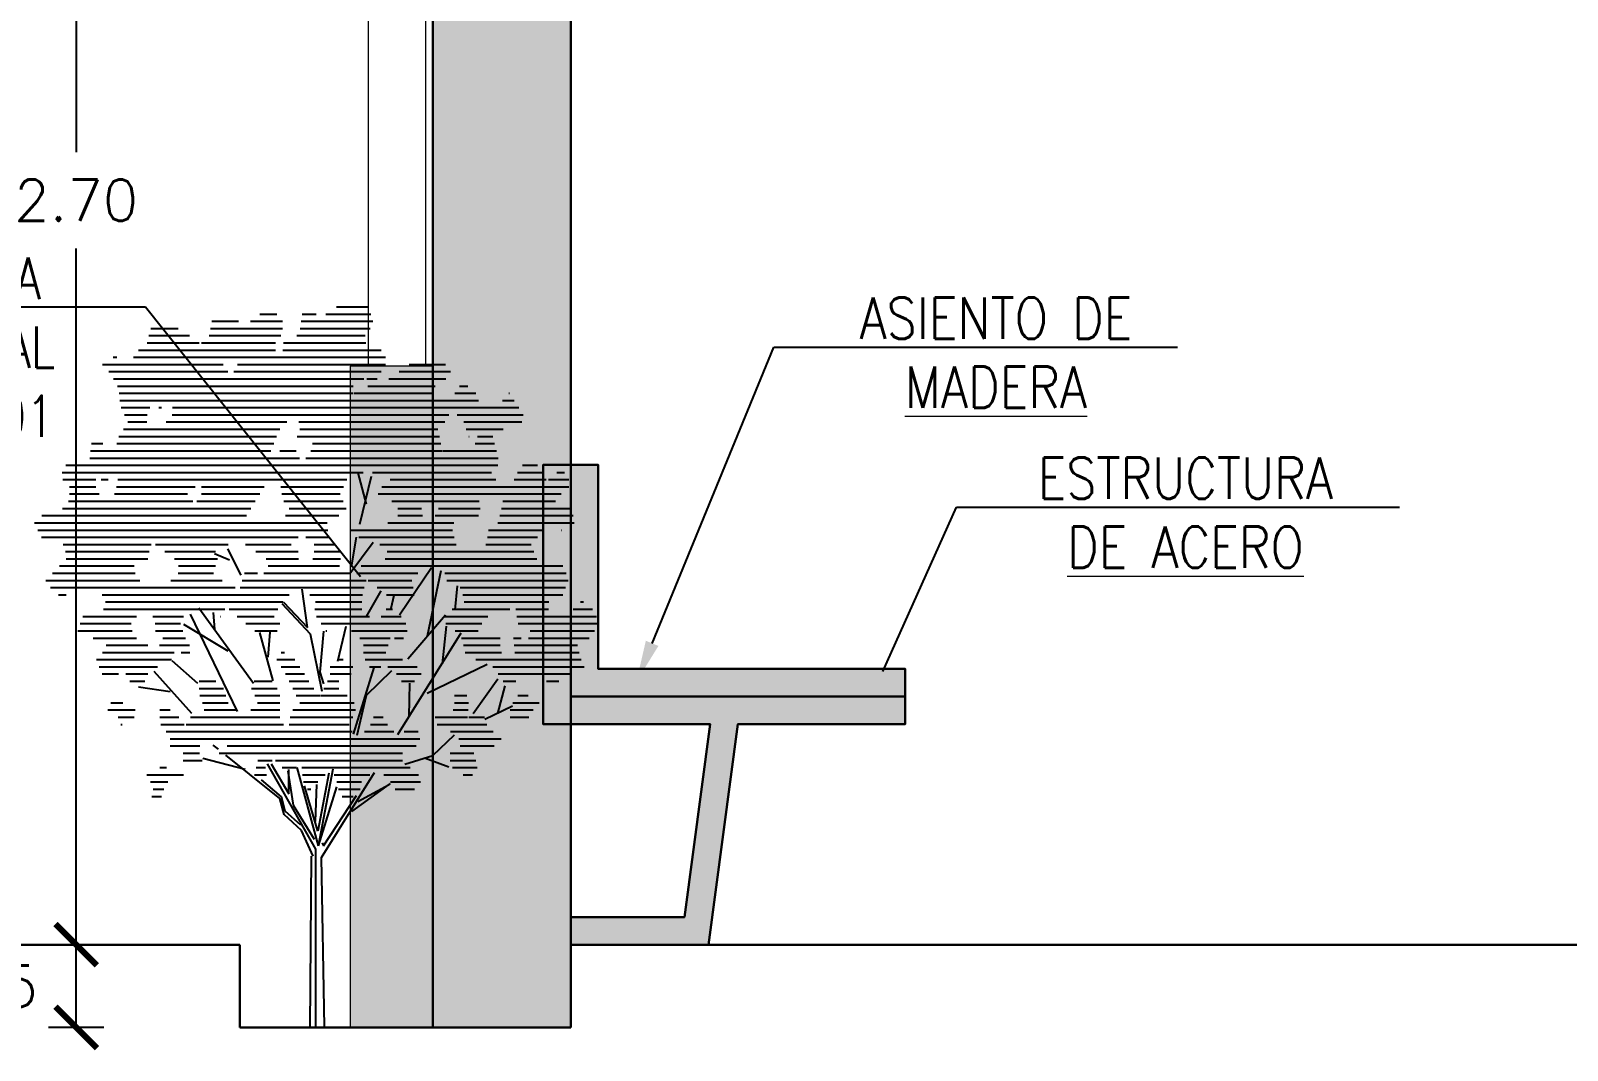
# Model space of a CAD drawing. Header units: millimetres. Extents: x 1.3 to 31, y -9.1 to 13.1.
# Drawn here: x 6.63 to 9.416, y -5.071 to -3.222 of the extents above; entities that cross this region are included whole.
import ezdxf
from ezdxf import colors
from ezdxf.entities.mleader import LeaderData, LeaderLine
from ezdxf.math import Vec2, Vec3

# ---------------------------------------------------------------- set-up
doc = ezdxf.new("R2010")
doc.units = ezdxf.units.MM
doc.layers.get('Defpoints').update_dxf_attribs({"color": 6, "lineweight": 5})
for name, color, linetype, lineweight in [('.', 7, 'Continuous', 0), ('0_COTAS 1', 1, 'Continuous', 5), ('0_TEXTOS 4', 104, 'Continuous', 9), ('LEST 01', 253, 'Continuous', 9)]:
    doc.layers.add(name, color=color, linetype=linetype, lineweight=lineweight)
doc.styles.add('50-NOTAS', font='romans.shx', dxfattribs={"height": 0.075})
doc.styles.add('TIPO ROMANS', font='romans.shx')
doc.dimstyles.new('DIM-50-CORTE', dxfattribs={"dimscale": 0.05, "dimtxt": 0.075, "dimasz": 1.5, "dimexe": 1, "dimexo": 1, "dimgap": 1, "dimtad": 1, "dimtih": 1, "dimtoh": 1, "dimzin": 4, "dimdsep": 46, "dimtxsty": '50-NOTAS', "dimblk": 'ARCHTICK', "dimcen": 25, "dimclrd": 9, "dimclre": 9, "dimclrt": 7, "dimadec": 0, "dimazin": 0, "dimtfac": 1, "dimtmove": 2, "dimatfit": 3, "dimfxl": 1, "dimfxlon": 1, "dimtolj": 1, "dimtzin": 0, "dimarcsym": 0})

# ---------------------------------------------------------------- blocks, each defined once
blk = doc.blocks.new('DJHDTYSJSTD')
at = {"color": 84, "true_color": 0x2aaf18}
for p, q in [((63.6214, 13.8831), (63.6737, 13.8831)), ((63.7525, 13.8831), (63.7956, 13.8831)), ((63.825, 13.8831), (63.9637, 13.8831)), ((63.8586, 13.9053), (63.9536, 13.9053)), ((63.4696, 13.8386), (63.692, 13.8386)), ((63.4734, 13.8609), (63.556, 13.8609)), ((63.5933, 13.8609), (63.692, 13.8609)), ((63.7462, 13.8386), (63.962, 13.8386)), ((63.7489, 13.8609), (63.9699, 13.8609)), ((63.4416, 13.7942), (63.67, 13.7942)), ((63.4658, 13.8164), (63.686, 13.8164)), ((63.6949, 13.7942), (63.949, 13.7942)), ((63.7359, 13.8164), (63.9465, 13.8164)), ((63.2319, 13.7498), (64.0087, 13.7498)), ((63.2478, 13.772), (63.67, 13.772)), ((63.6927, 13.772), (63.9955, 13.772)), ((63.5418, 13.7054), (63.9958, 13.7054)), ((63.5529, 13.7276), (64.0087, 13.7276)), ((64.0511, 13.7054), (64.2096, 13.7054)), ((64.0824, 13.7276), (64.1947, 13.7276)), ((63.1707, 13.6832), (63.9428, 13.6832)), ((63.1833, 13.661), (63.9095, 13.661)), ((63.9513, 13.6832), (63.9834, 13.6832)), ((63.955, 13.661), (64.1623, 13.661)), ((64.0197, 13.6832), (64.1955, 13.6832)), ((64.2377, 13.661), (64.2629, 13.661)), ((63.1876, 13.6388), (63.9094, 13.6388)), ((63.2042, 13.5722), (63.2748, 13.5722)), ((63.3329, 13.55), (63.7053, 13.55)), ((63.3529, 13.5944), (64.4198, 13.5944)), ((63.7369, 13.5055), (64.1752, 13.5055)), ((63.1, 13.4611), (63.6561, 13.4611)), ((63.1028, 13.4833), (63.1374, 13.4833)), ((63.7793, 13.4611), (64.1841, 13.4611)), ((63.0972, 13.4389), (63.7444, 13.4389)), ((63.0126, 13.3945), (63.9407, 13.3945)), ((63.0149, 13.3723), (63.1161, 13.3723)), ((63.1835, 13.3723), (63.8896, 13.3723)), ((63.0138, 13.2835), (63.5942, 13.2835)), ((63.4275, 13.3057), (63.6078, 13.3057)), ((62.9268, 13.2391), (63.8289, 13.2391)), ((64.3554, 13.2391), (64.5907, 13.2391)), ((64.239, 13.0392), (64.5641, 13.0392)), ((63.0009, 13.017), (63.0245, 13.017)), ((63.2914, 12.9504), (63.3865, 12.9504)), ((64.2492, 12.8615), (64.3625, 12.8615))]:
    blk.add_line(p, q, dxfattribs=at)
at = {"color": 97, "true_color": 0x279b30}
for p, q in [((63.2857, 13.8386), (63.3701, 13.8386)), ((63.2744, 13.7942), (63.4343, 13.7942)), ((63.28, 13.8164), (63.4053, 13.8164)), ((63.1692, 13.7498), (63.1806, 13.7498)), ((63.1371, 13.7276), (63.5087, 13.7276)), ((63.1561, 13.7054), (63.5226, 13.7054)), ((63.3501, 13.6166), (64.2959, 13.6166)), ((64.2234, 13.6388), (64.2877, 13.6388)), ((64.3702, 13.6166), (64.4057, 13.6166)), ((64.3891, 13.6388), (64.3917, 13.6388)), ((63.3518, 13.5722), (64.2048, 13.5722)), ((63.7423, 13.55), (64.1924, 13.55)), ((64.2303, 13.5722), (64.4339, 13.5722)), ((64.2509, 13.55), (64.4298, 13.55)), ((63.1873, 13.5055), (63.6731, 13.5055)), ((63.7452, 13.5277), (64.1708, 13.5277)), ((64.2583, 13.5277), (64.3723, 13.5277)), ((63.024, 13.4167), (64.3555, 13.4167)), ((63.7631, 13.4389), (64.3563, 13.4389)), ((64.432, 13.4167), (64.4778, 13.4167)), ((64.4063, 13.3723), (64.5049, 13.3723)), ((64.4162, 13.3945), (64.4913, 13.3945)), ((64.5118, 13.3723), (64.574, 13.3723)), ((64.5373, 13.3945), (64.5612, 13.3945)), ((63.9865, 13.3279), (64.5508, 13.3279)), ((63.9976, 13.3501), (64.574, 13.3501)), ((63.0317, 13.3057), (63.4147, 13.3057)), ((64.3667, 13.2835), (64.5831, 13.2835)), ((64.3714, 13.3057), (64.5334, 13.3057)), ((64.3619, 13.2613), (64.5873, 13.2613))]:
    blk.add_line(p, q, dxfattribs=at)
at = {"color": 97, "true_color": 0x25742c}
for p, q in [((63.1906, 13.6166), (63.3494, 13.6166)), ((63.9128, 13.6388), (64.1558, 13.6388)), ((63.194, 13.5944), (63.2828, 13.5944)), ((63.2145, 13.55), (63.2729, 13.55)), ((63.3099, 13.5944), (63.3183, 13.5944)), ((63.2017, 13.5277), (63.6831, 13.5277)), ((64.2657, 13.5055), (64.2672, 13.5055)), ((64.2932, 13.5055), (64.3405, 13.5055)), ((63.1809, 13.4833), (63.6646, 13.4833)), ((63.683, 13.4611), (63.7333, 13.4611)), ((63.7846, 13.4833), (64.1797, 13.4833)), ((64.1863, 13.4611), (64.351, 13.4611)), ((64.2858, 13.4833), (64.3457, 13.4833)), ((63.1327, 13.3723), (63.154, 13.3723)), ((63.9694, 13.3945), (64.336, 13.3945)), ((64.0235, 13.3723), (64.3497, 13.3723)), ((63.0347, 13.3501), (63.1161, 13.3501)), ((63.0351, 13.3279), (63.1264, 13.3279)), ((63.1734, 13.3279), (63.3988, 13.3279)), ((63.1795, 13.3501), (63.422, 13.3501)), ((63.4417, 13.3501), (63.6355, 13.3501)), ((63.4417, 13.3279), (63.6216, 13.3279)), ((63.6862, 13.3501), (63.8795, 13.3501)), ((63.6894, 13.3279), (63.8695, 13.3279)), ((63.6954, 13.3057), (63.8785, 13.3057)), ((63.7125, 13.2835), (63.8883, 13.2835)), ((64.029, 13.3057), (64.298, 13.3057)), ((64.0471, 13.2835), (64.1202, 13.2835)), ((64.1731, 13.2835), (64.3012, 13.2835)), ((62.9501, 13.2613), (63.5805, 13.2613)), ((63.7014, 13.2613), (63.8655, 13.2613)), ((64.0163, 13.2391), (64.2203, 13.2391)), ((64.0471, 13.2613), (64.1233, 13.2613)), ((64.1619, 13.2613), (64.2958, 13.2613)), ((62.9377, 13.2168), (63.8309, 13.2168)), ((63.0154, 13.1724), (63.2871, 13.1724)), ((63.3001, 13.1724), (63.5237, 13.1724)), ((63.578, 13.1724), (63.7182, 13.1724)), ((63.7636, 13.1946), (63.833, 13.1946)), ((63.789, 13.1724), (63.8548, 13.1724)), ((63.9274, 13.1946), (64.2205, 13.1946)), ((64.3188, 13.1724), (64.4582, 13.1724)), ((64.3241, 13.1946), (64.4782, 13.1946)), ((64.3266, 13.2168), (64.4986, 13.2168)), ((64.5509, 13.2168), (64.5514, 13.2168)), ((63.0229, 13.1502), (63.2807, 13.1502)), ((63.0246, 13.128), (63.2762, 13.128)), ((63.3583, 13.128), (63.491, 13.128)), ((63.6097, 13.1502), (63.7404, 13.1502)), ((63.6414, 13.128), (63.7407, 13.128)), ((63.7852, 13.128), (63.8706, 13.128)), ((63.7893, 13.1502), (63.8683, 13.1502)), ((64.0077, 13.128), (64.4755, 13.128)), ((62.9829, 13.0836), (63.2373, 13.0836)), ((63.3698, 13.0836), (63.4789, 13.0836)), ((63.371, 13.1058), (63.485, 13.1058)), ((63.5746, 13.0836), (63.6148, 13.0836)), ((63.6337, 13.0836), (63.8989, 13.0836)), ((63.9212, 13.0836), (64.1092, 13.0836)), ((63.9339, 13.1058), (64.5559, 13.1058)), ((64.1921, 13.0836), (64.5659, 13.0836)), ((62.9768, 13.0392), (63.5454, 13.0392)), ((63.3477, 13.0614), (63.506, 13.0614)), ((63.561, 13.0392), (63.9436, 13.0392)), ((63.5678, 13.0614), (63.9492, 13.0614)), ((63.956, 13.0614), (64.0908, 13.0614)), ((63.984, 13.0392), (64.094, 13.0392)), ((64.1987, 13.0614), (64.5723, 13.0614)), ((63.776, 13.017), (63.938, 13.017)), ((64.012, 13.017), (64.0973, 13.017)), ((64.2481, 13.017), (64.5559, 13.017)), ((64.2519, 12.9948), (64.5123, 12.9948)), ((64.6104, 12.9948), (64.6193, 12.9948)), ((63.076, 12.9504), (63.242, 12.9504)), ((63.1396, 12.9726), (63.5137, 12.9726)), ((63.5001, 12.9504), (63.5013, 12.9504)), ((63.5277, 12.9726), (63.6771, 12.9726)), ((63.7918, 12.9726), (63.9367, 12.9726)), ((63.9958, 12.9504), (64.0579, 12.9504)), ((64.0112, 12.9726), (64.0306, 12.9726)), ((64.1892, 12.9504), (64.3244, 12.9504)), ((64.4112, 12.9726), (64.5113, 12.9726)), ((64.4146, 12.9504), (64.6595, 12.9504)), ((64.5878, 12.9726), (64.6473, 12.9726)), ((63.0681, 12.9282), (63.2254, 12.9282)), ((63.2994, 12.9282), (63.3772, 12.9282)), ((63.2996, 12.9059), (63.3848, 12.9059)), ((63.5781, 12.9282), (63.6834, 12.9282)), ((63.6068, 12.9059), (63.675, 12.9059)), ((63.8256, 12.9059), (63.8285, 12.9059)), ((63.904, 12.9059), (64.0757, 12.9059)), ((64.1956, 12.9282), (64.3063, 12.9282)), ((64.418, 12.9282), (64.6635, 12.9282)), ((63.108, 12.8837), (63.2416, 12.8837)), ((63.1363, 12.8393), (63.3576, 12.8393)), ((63.3123, 12.8615), (63.4054, 12.8615)), ((63.3222, 12.8837), (63.3924, 12.8837)), ((63.3797, 12.8393), (63.4064, 12.8393)), ((63.6875, 12.8393), (63.6977, 12.8393)), ((64.0371, 12.8837), (64.0644, 12.8837)), ((64.2439, 12.8837), (64.3625, 12.8837)), ((64.2545, 12.8393), (64.3666, 12.8393)), ((64.4038, 12.8837), (64.4279, 12.8837)), ((64.406, 12.8615), (64.6013, 12.8615)), ((64.4082, 12.8393), (64.6063, 12.8393)), ((64.4501, 12.8837), (64.6373, 12.8837)), ((63.1269, 12.7949), (63.3062, 12.7949)), ((63.6746, 12.8171), (63.7297, 12.8171)), ((63.688, 12.7949), (63.7446, 12.7949)), ((63.839, 12.7949), (63.9086, 12.7949)), ((63.8659, 12.8171), (63.8788, 12.8171)), ((63.9462, 12.8171), (64.0619, 12.8171)), ((63.9603, 12.7949), (63.9945, 12.7949)), ((64.0165, 12.7949), (64.1073, 12.7949)), ((64.2874, 12.8171), (64.6126, 12.8171)), ((63.1354, 12.7727), (63.1857, 12.7727)), ((63.209, 12.7727), (63.2765, 12.7727)), ((63.2211, 12.7505), (63.2667, 12.7505)), ((63.4343, 12.7505), (63.4856, 12.7505)), ((63.6039, 12.7505), (63.6603, 12.7505)), ((63.7006, 12.7727), (63.7595, 12.7727)), ((63.7118, 12.7505), (63.773, 12.7505)), ((63.8071, 12.7786), (63.8185, 12.7422)), ((63.8306, 12.7505), (63.8655, 12.7505)), ((63.839, 12.7727), (63.9034, 12.7727)), ((64.0432, 12.7727), (64.1193, 12.7727)), ((64.0583, 12.7505), (64.0982, 12.7505)), ((64.3568, 12.7727), (64.5836, 12.7727)), ((64.3722, 12.7505), (64.411, 12.7505)), ((64.5055, 12.7505), (64.5439, 12.7505)), ((63.4343, 12.7283), (63.5096, 12.7283)), ((63.4369, 12.7061), (63.5169, 12.7061)), ((63.5958, 12.7283), (63.6757, 12.7283)), ((63.6067, 12.7061), (63.6833, 12.7061)), ((63.723, 12.7283), (63.7881, 12.7283)), ((63.8195, 12.7283), (63.8655, 12.7283)), ((63.3138, 12.6617), (63.3452, 12.6617)), ((63.6143, 12.6839), (63.6836, 12.6839)), ((63.9628, 12.6173), (64.0151, 12.6173)), ((63.972, 12.6395), (64.0016, 12.6395)), ((63.9447, 12.595), (64.0349, 12.595)), ((64.0672, 12.595), (64.1101, 12.595)), ((63.4939, 12.5409), (63.4783, 12.5534)), ((63.6908, 12.484), (63.7343, 12.484)), ((64.0045, 12.4618), (64.1111, 12.4618)), ((64.0244, 12.4396), (64.1173, 12.4396)), ((64.0385, 12.4174), (64.0989, 12.4174))]:
    blk.add_line(p, q, dxfattribs=at)
at = {"color": 47, "true_color": 0x8d6a35}
for p, q in [((63.9504, 13.2964), (63.925, 13.3931)), ((63.9046, 13.103), (63.9199, 13.1946)), ((63.5638, 13.0775), (63.5231, 13.159)), ((64.0519, 12.9552), (64.1511, 13.1015)), ((63.9509, 12.9503), (63.9954, 13.0291)), ((64.2238, 12.9707), (64.2315, 13.0447)), ((63.695, 12.9939), (63.7685, 12.9158)), ((64.027, 12.9756), (64.0364, 13.0158)), ((63.4828, 12.9097), (63.4791, 12.9619)), ((63.6628, 12.7519), (63.6218, 12.901)), ((63.8624, 12.8127), (63.8875, 12.9203)), ((64.1852, 12.8036), (64.1974, 12.9205)), ((63.4308, 12.743), (63.3518, 12.8133)), ((63.4116, 12.6512), (63.2957, 12.7808)), ((64.0822, 12.6414), (64.0845, 12.7445)), ((64.28, 12.6512), (64.3557, 12.7581)), ((64.3557, 12.6512), (64.3777, 12.7361)), ((64.3156, 12.6338), (64.4004, 12.674)), ((64.1549, 12.5216), (64.2224, 12.5845)), ((63.5768, 12.4776), (63.4464, 12.5117)), ((63.5897, 12.464), (63.5174, 12.522)), ((64.0686, 12.4943), (64.1549, 12.5216)), ((64.133, 12.5133), (64.2042, 12.4867)), ((63.6836, 12.3889), (63.5897, 12.464)), ((63.6563, 12.4958), (63.7109, 12.4026)), ((63.7086, 12.4731), (63.7245, 12.3677)), ((63.7109, 12.4026), (63.7109, 12.4776)), ((63.8344, 12.4663), (63.8003, 12.2881)), ((63.8124, 12.2062), (63.9754, 12.4693)), ((63.6882, 12.3935), (63.6268, 12.4458)), ((63.7935, 12.3177), (63.798, 12.4321)), ((63.9056, 12.3488), (64.0246, 12.4344)), ((63.9238, 12.3798), (64.0201, 12.4321)), ((63.6965, 12.3397), (63.6836, 12.3889)), ((63.6995, 12.3495), (63.6882, 12.3935)), ((63.7245, 12.3677), (63.7889, 12.2631)), ((63.8185, 12.2426), (63.9193, 12.398)), ((63.7503, 12.2904), (63.6965, 12.3397)), ((63.748, 12.3063), (63.6995, 12.3495)), ((63.7859, 12.2108), (63.7503, 12.2904)), ((63.7942, 11.6847), (63.7942, 12.2328)), ((63.814, 12.2517), (63.8185, 12.2426)), ((63.7767, 11.6825), (63.7814, 12.2108))]:
    blk.add_line(p, q, dxfattribs=at)
at = {"color": 49, "true_color": 0x594322}
for p, q in [((63.9301, 13.2353), (63.9657, 13.3829)), ((63.8996, 13.0826), (63.9708, 13.1793)), ((63.5282, 13.1234), (63.4824, 13.1437)), ((64.139, 12.8908), (64.1807, 13.0924)), ((63.7685, 12.9158), (63.7518, 13.0348)), ((63.7776, 12.8953), (63.6904, 12.9893)), ((63.5533, 12.6571), (63.4078, 12.9575)), ((63.6022, 12.7432), (63.4336, 12.9757)), ((64.0776, 12.8195), (64.1943, 12.9552)), ((63.5237, 12.843), (63.3873, 12.9256)), ((63.6472, 12.8248), (63.6538, 12.902)), ((63.8185, 12.9044), (63.8071, 12.7786)), ((64.0476, 12.5859), (64.2421, 12.8999)), ((63.9105, 12.5875), (63.9746, 12.7922)), ((64.1375, 12.7134), (64.3224, 12.8028)), ((63.9511, 12.7073), (64.0291, 12.7831)), ((63.3449, 12.7179), (63.2472, 12.7316)), ((63.9216, 12.5838), (63.9511, 12.7073)), ((63.7942, 12.2328), (63.645, 12.4956)), ((63.8026, 12.2426), (63.7364, 12.4838)), ((63.8026, 12.2426), (63.8476, 12.4803)), ((63.8003, 12.2881), (63.7594, 12.4276)), ((63.8026, 12.2426), (63.8595, 12.4246)), ((63.8215, 11.6847), (63.8124, 12.2062))]:
    blk.add_line(p, q, dxfattribs=at)
at = {"color": 99, "true_color": 0x1a511e}
for p, q in [((62.9489, 13.1946), (63.7402, 13.1946)), ((63.9002, 13.2168), (64.2154, 13.2168)), ((63.9919, 13.1724), (64.2266, 13.1724)), ((63.3288, 13.1502), (63.4849, 13.1502)), ((64.0141, 13.1502), (64.4668, 13.1502)), ((63.0038, 13.1058), (63.2341, 13.1058)), ((63.6476, 13.1058), (63.8672, 13.1058)), ((62.962, 13.0614), (63.2516, 13.0614)), ((63.1358, 13.017), (63.7121, 13.017)), ((63.1458, 12.9948), (63.694, 12.9948)), ((63.7939, 12.9948), (63.9367, 12.9948)), ((63.5521, 12.9504), (63.6658, 12.9504)), ((63.7962, 12.9504), (63.9598, 12.9504)), ((64.2145, 12.9726), (64.393, 12.9726)), ((63.0603, 12.9059), (63.2283, 12.9059)), ((63.814, 12.7187), (63.7776, 12.8953)), ((63.8109, 12.9282), (64.0714, 12.9282)), ((64.2241, 12.9059), (64.2949, 12.9059)), ((64.455, 12.9059), (64.6534, 12.9059)), ((63.1475, 12.8615), (63.2761, 12.8615)), ((63.93, 12.8837), (64.0238, 12.8837)), ((63.9413, 12.8615), (64.017, 12.8615)), ((63.9413, 12.8393), (64.0103, 12.8393)), ((63.1185, 12.8171), (63.3499, 12.8171)), ((64.3406, 12.7949), (64.6214, 12.7949)), ((63.7341, 12.7061), (63.807, 12.7061)), ((63.8084, 12.7061), (63.8908, 12.7061)), ((64.2224, 12.7061), (64.2604, 12.7061)), ((64.4168, 12.7061), (64.4486, 12.7061)), ((63.1535, 12.6617), (63.2376, 12.6617)), ((63.1621, 12.6839), (63.1995, 12.6839)), ((63.4449, 12.6839), (63.5243, 12.6839)), ((63.4505, 12.6617), (63.5497, 12.6617)), ((63.5938, 12.6617), (63.6836, 12.6617)), ((63.7231, 12.6617), (63.9167, 12.6617)), ((63.7453, 12.6839), (63.913, 12.6839)), ((64.2179, 12.6617), (64.2636, 12.6617)), ((64.2224, 12.6839), (64.2654, 12.6839)), ((64.3937, 12.6617), (64.4647, 12.6617)), ((64.4016, 12.6839), (64.4833, 12.6839)), ((63.1847, 12.6395), (63.2344, 12.6395)), ((63.1928, 12.6173), (63.197, 12.6173)), ((63.3138, 12.6395), (63.3722, 12.6395)), ((63.3161, 12.6173), (63.3884, 12.6173)), ((63.3943, 12.6173), (63.6945, 12.6173)), ((63.4081, 12.6395), (63.6836, 12.6395)), ((63.7117, 12.6173), (63.8974, 12.6173)), ((63.7151, 12.6395), (63.9083, 12.6395)), ((64.1625, 12.6395), (64.2619, 12.6395)), ((64.1682, 12.6173), (64.3214, 12.6173)), ((64.2661, 12.6395), (64.3146, 12.6395)), ((64.3938, 12.6395), (64.451, 12.6395)), ((63.3332, 12.595), (63.9061, 12.595)), ((63.3449, 12.5728), (64.1155, 12.5728)), ((64.2094, 12.595), (64.3409, 12.595)), ((64.2356, 12.5728), (64.366, 12.5728)), ((63.3455, 12.5506), (63.4369, 12.5506)), ((63.3851, 12.5284), (63.4357, 12.5284)), ((63.4965, 12.5284), (64.0617, 12.5284)), ((63.5212, 12.5506), (64.1034, 12.5506)), ((64.2087, 12.5284), (64.2819, 12.5284)), ((64.2398, 12.5506), (64.3438, 12.5506)), ((63.2737, 12.4618), (63.3867, 12.4618)), ((63.3131, 12.484), (63.3336, 12.484)), ((63.3851, 12.5062), (63.4441, 12.5062)), ((63.6057, 12.4618), (63.6419, 12.4618)), ((63.6107, 12.484), (63.6397, 12.484)), ((63.6156, 12.5062), (63.66, 12.5062)), ((63.67, 12.5062), (64.0617, 12.5062)), ((63.751, 12.484), (64.0849, 12.484)), ((63.753, 12.4618), (63.8231, 12.4618)), ((63.8513, 12.4618), (63.9609, 12.4618)), ((64.2087, 12.5062), (64.2881, 12.5062)), ((64.2157, 12.484), (64.2919, 12.484)), ((64.2491, 12.4618), (64.2777, 12.4618)), ((63.2849, 12.4396), (63.3377, 12.4396)), ((63.2927, 12.4174), (63.3255, 12.4174)), ((63.7562, 12.4396), (63.8009, 12.4396)), ((63.7686, 12.4174), (63.7787, 12.4174)), ((63.859, 12.4396), (63.9354, 12.4396)), ((63.8648, 12.4174), (63.9313, 12.4174)), ((63.2885, 12.3952), (63.3191, 12.3952)), ((63.8757, 12.3952), (63.91, 12.3952))]:
    blk.add_line(p, q, dxfattribs=at)
blk = doc.blocks.new('_ArchTick')
at = {"color": 0, "linetype": 'ByBlock', "const_width": 0.15}
blk.add_lwpolyline([(-0.5, -0.5), (0.5, 0.5)], dxfattribs=at)
blk = doc.blocks.new('*D32')
at = {"layer": '0_COTAS 1', "color": 9, "lineweight": -2, "transparency": 16777216}
for p, q in [((6.7629, -4.8797), (6.6629, -4.8797)), ((6.7129, -5.0297), (6.7129, -4.8797)), ((6.7629, -5.0297), (6.6629, -5.0297))]:
    blk.add_line(p, q, dxfattribs=at)
at = {"layer": 'Defpoints', "color": 0, "transparency": 16777216}
for p in [(6.7129, -4.8797), (7.0093, -4.8797), (7.0093, -5.0297)]:
    blk.add_point(p, dxfattribs=at)
at = {"layer": '0_COTAS 1', "color": 9, "lineweight": -2, "transparency": 16777216, "xscale": 0.075, "yscale": 0.075, "zscale": 0.075}
for p, rotation in [((6.7129, -4.8797), 90), ((6.7129, -5.0297), 270)]:
    blk.add_blockref('_ArchTick', p, dxfattribs=dict(at, rotation=rotation))
at = {"layer": '0_COTAS 1', "color": 7, "transparency": 16777216, "insert": (6.5629, -4.9547), "char_height": 0.075, "attachment_point": 5, "style": '50-NOTAS'}
blk.add_mtext('\\A1;.15', dxfattribs=at)
blk = doc.blocks.new('*D33')
at = {"layer": '0_COTAS 1', "color": 9, "lineweight": -2, "transparency": 16777216}
for p, q in [((6.7629, -2.1797), (6.6629, -2.1797)), ((6.7129, -2.1797), (6.7129, -3.4422)), ((6.7129, -4.8797), (6.7129, -3.6172)), ((6.7629, -4.8797), (6.6629, -4.8797))]:
    blk.add_line(p, q, dxfattribs=at)
at = {"layer": 'Defpoints', "color": 0, "transparency": 16777216}
for p in [(6.7129, -2.1797), (7.0155, -2.1797), (7.0093, -4.8797)]:
    blk.add_point(p, dxfattribs=at)
at = {"layer": '0_COTAS 1', "color": 9, "lineweight": -2, "transparency": 16777216, "xscale": 0.075, "yscale": 0.075, "zscale": 0.075}
for p, rotation in [((6.7129, -2.1797), 90), ((6.7129, -4.8797), 270)]:
    blk.add_blockref('_ArchTick', p, dxfattribs=dict(at, rotation=rotation))
at = {"layer": '0_COTAS 1', "color": 7, "transparency": 16777216, "insert": (6.7129, -3.5297), "char_height": 0.075, "attachment_point": 5, "style": '50-NOTAS'}
blk.add_mtext('\\A1;2.70', dxfattribs=at)

msp = doc.modelspace()

# ---------------------------------------------------------------- hatches: boundary and pattern name
at = {"layer": '.'}
h = msp.add_hatch(color=256, dxfattribs=at)
h.set_gradient(color1=(127, 95, 0), color2=(127, 95, 0))
h.paths.add_polyline_path([(7.3592, -5.0297), (7.6092, -5.0297), (7.6092, -4.4797), (7.5592, -4.4797), (7.5592, -4.0097), (7.6092, -4.0097), (7.6092, -2.1055), (7.3592, -2.1368)])
at = {"layer": '.', "true_color": 0x939598}
h = msp.add_hatch(color=252, dxfattribs=at)
h.dxf.hatch_style = 1
h.paths.add_polyline_path([(7.3592, -3.8307), (7.2092, -3.8307), (7.2092, -5.0297), (7.3592, -5.0297)])
at = {"layer": '.'}
h = msp.add_hatch(color=256, dxfattribs=at)
h.set_gradient(color1=(99, 100, 102), color2=(99, 100, 102))
h.paths.add_polyline_path([(7.9124, -4.4797), (8.2155, -4.4797), (8.2155, -4.4297), (7.6092, -4.4297), (7.6092, -4.0097), (7.5592, -4.0097), (7.5592, -4.4797), (7.8619, -4.4797), (7.8154, -4.8297), (7.6092, -4.8297), (7.6092, -4.8797), (7.8592, -4.8797)])
h = msp.add_hatch(color=256, dxfattribs=at)
h.set_gradient(color1=(34, 52, 110), color2=(34, 52, 110))
h.paths.add_polyline_path([(7.6092, -4.4297), (8.2155, -4.4297), (8.2155, -4.3797), (7.6592, -4.3797), (7.6592, -4.0097), (7.6092, -4.0097)])

# ---------------------------------------------------------------- linework, layer by layer
at = {"lineweight": 30}
for p, q in [((7.6092, -5.0297), (7.6092, -2.1055)), ((7.3592, -5.0297), (7.3592, -2.1368)), ((4.787, -4.8797), (7.0093, -4.8797)), ((7.0093, -4.8797), (7.0093, -5.0297)), ((7.6092, -4.8797), (10.3317, -4.8797)), ((7.0093, -5.0297), (7.6092, -5.0297))]:
    msp.add_line(p, q, dxfattribs=at)
for points in [[(7.6092, -4.8797), (7.8592, -4.8797), (7.9124, -4.4797), (8.2155, -4.4797), (8.2155, -4.4297), (7.6092, -4.4297), (7.6092, -4.0097), (7.5592, -4.0097), (7.5592, -4.4797), (7.8619, -4.4797), (7.8154, -4.8297), (7.6092, -4.8297), (7.6092, -4.8797)], [(7.6092, -4.0097), (7.6592, -4.0097), (7.6592, -4.3797), (8.2155, -4.3797), (8.2155, -4.4297), (7.6092, -4.4297), (7.6092, -4.0097)]]:
    msp.add_lwpolyline(points, dxfattribs=at)
at = {"layer": 'LEST 01'}
for p, q in [((7.2418, -2.7468), (7.2418, -3.8307)), ((7.3466, -3.8307), (7.3466, -2.7468))]:
    msp.add_line(p, q, dxfattribs=at)
msp.add_lwpolyline([(7.2092, -5.0297), (7.3592, -5.0297), (7.3592, -3.8307), (7.2092, -3.8307)], close=True, dxfattribs=at)

# ---------------------------------------------------------------- block references
at = {"xscale": 0.5879180927260825, "yscale": 0.5879180927260825, "zscale": 0.5879180927260825}
msp.add_blockref('DJHDTYSJSTD', (-30.3587, -11.8981), dxfattribs=at)

# ---------------------------------------------------------------- dimensions: what is measured, and where the dimension line sits
at = {"layer": '0_COTAS 1'}
for base, p1, p2, picture, middle in [((6.7129, -2.1797), (7.0093, -4.8797), (7.0155, -2.1797), '*D33', (6.7129, -3.5297)), ((6.7129, -4.8797), (7.0093, -5.0297), (7.0093, -4.8797), '*D32', (6.5629, -4.9547))]:
    dim = msp.add_linear_dim(base=base, p1=p1, p2=p2, angle=90, dimstyle='DIM-50-CORTE', dxfattribs=at)
    dim.commit()
    dim.dimension.update_dxf_attribs({"geometry": picture, "text_midpoint": middle})

# ---------------------------------------------------------------- leaders
at = {"layer": '0_TEXTOS 4'}
ml = msp.add_multileader_mtext('Standard', dxfattribs=at)
ml.set_content('\\A1;{\\W0.8;FALSA COLUMNA \\PDRENAJE PLUVIAL\\PH=1.50M, CL-01}', color=256, style='TIPO ROMANS')
ml.set_leader_properties()
ml.build(insert=Vec2(0, 0))
ml.multileader.update_dxf_attribs({"text_left_attachment_type": 8, "text_right_attachment_type": 6, "dogleg_length": 0.1, "arrow_head_size": 0.075})
ctx = ml.context
ctx.base_point, ctx.char_height, ctx.arrow_head_size, ctx.landing_gap_size, ctx.plane_origin = Vec3(5.9086, -3.7238), 0.075, 0.075, 0.025, Vec3(3.9056, -6.7522)
ctx.left_attachment, ctx.right_attachment, ctx.text_align_type = 8, 6, 1
notes = []
notes.append((ctx, [(1, (1, 1, 0), (6.8386, -3.7238), (-1, 0), 0.1, [(0, [(7.2747, -4.2712)], 0, [])])]))
ctx.mtext.insert, ctx.mtext.width, ctx.mtext.defined_height, ctx.mtext.alignment, ctx.mtext.line_spacing_style, ctx.mtext.flow_direction = Vec3(6.3236, -3.6338), 4.659455, 0.4926, 2, 2, 5
ml = msp.add_multileader_mtext('Standard', dxfattribs=at)
ml.set_content('\\L{\\W0.85;\\LASIENTO DE \\PMADERA}', color=256, style='TIPO ROMANS')
ml.set_leader_properties()
ml.build(insert=Vec2(0, 0))
ml.multileader.update_dxf_attribs({"text_left_attachment_type": 8, "text_right_attachment_type": 6, "dogleg_length": 0.1, "arrow_head_size": 0.075})
ctx = ml.context
ctx.base_point, ctx.char_height, ctx.arrow_head_size, ctx.landing_gap_size, ctx.plane_origin = Vec3(8.0771, -3.7962), 0.075, 0.075, 0.025, Vec3(10.9101, -6.8246)
ctx.left_attachment, ctx.right_attachment, ctx.text_align_type = 8, 6, 1
notes.append((ctx, [(1, (1, 1, 0), (7.9771, -3.7962), (1, 0), 0.1, [(0, [(7.7283, -4.4026)], 0, [])])]))
ctx.mtext.insert, ctx.mtext.width, ctx.mtext.defined_height, ctx.mtext.alignment, ctx.mtext.line_spacing_style, ctx.mtext.flow_direction = Vec3(8.3799, -3.7062), 4.659455, 0.4926, 2, 2, 5
ml = msp.add_multileader_mtext('Standard', dxfattribs=at)
ml.set_content('\\L{\\W0.85;\\LESTRUCTURA \\PDE ACERO}', color=256, style='TIPO ROMANS')
ml.set_leader_properties()
ml.build(insert=Vec2(0, 0))
ml.multileader.update_dxf_attribs({"text_left_attachment_type": 8, "text_right_attachment_type": 6, "dogleg_length": 0.1, "arrow_head_size": 0.075})
ctx = ml.context
ctx.base_point, ctx.char_height, ctx.arrow_head_size, ctx.landing_gap_size, ctx.plane_origin = Vec3(8.4083, -4.0862), 0.075, 0.075, 0.025, Vec3(11.3261, -6.8746)
ctx.left_attachment, ctx.right_attachment, ctx.text_align_type = 8, 6, 1
notes.append((ctx, [(1, (1, 1, 0), (8.3083, -4.0862), (1, 0), 0.1, [(0, [(8.1444, -4.4526)], 0, [])])]))
ctx.mtext.insert, ctx.mtext.width, ctx.mtext.defined_height, ctx.mtext.alignment, ctx.mtext.line_spacing_style, ctx.mtext.flow_direction = Vec3(8.7233, -3.9962), 4.659455, 0.4926, 2, 2, 5
for ctx, leaders in notes:
    for number, flags, end, landing, length, lines in leaders:
        leader = LeaderData()
        leader.index, (leader.has_last_leader_line, leader.has_dogleg_vector, leader.attachment_direction) = number, flags
        leader.last_leader_point, leader.dogleg_vector, leader.dogleg_length = Vec3(end), Vec3(landing), length
        for number, points, colour, breaks in lines:
            line = LeaderLine()
            line.index, line.vertices, line.color, line.breaks = number, Vec3.list(points), colors.encode_raw_color(colour), breaks
            leader.lines.append(line)
        ctx.leaders.append(leader)

doc.saveas('drawing.dxf')
